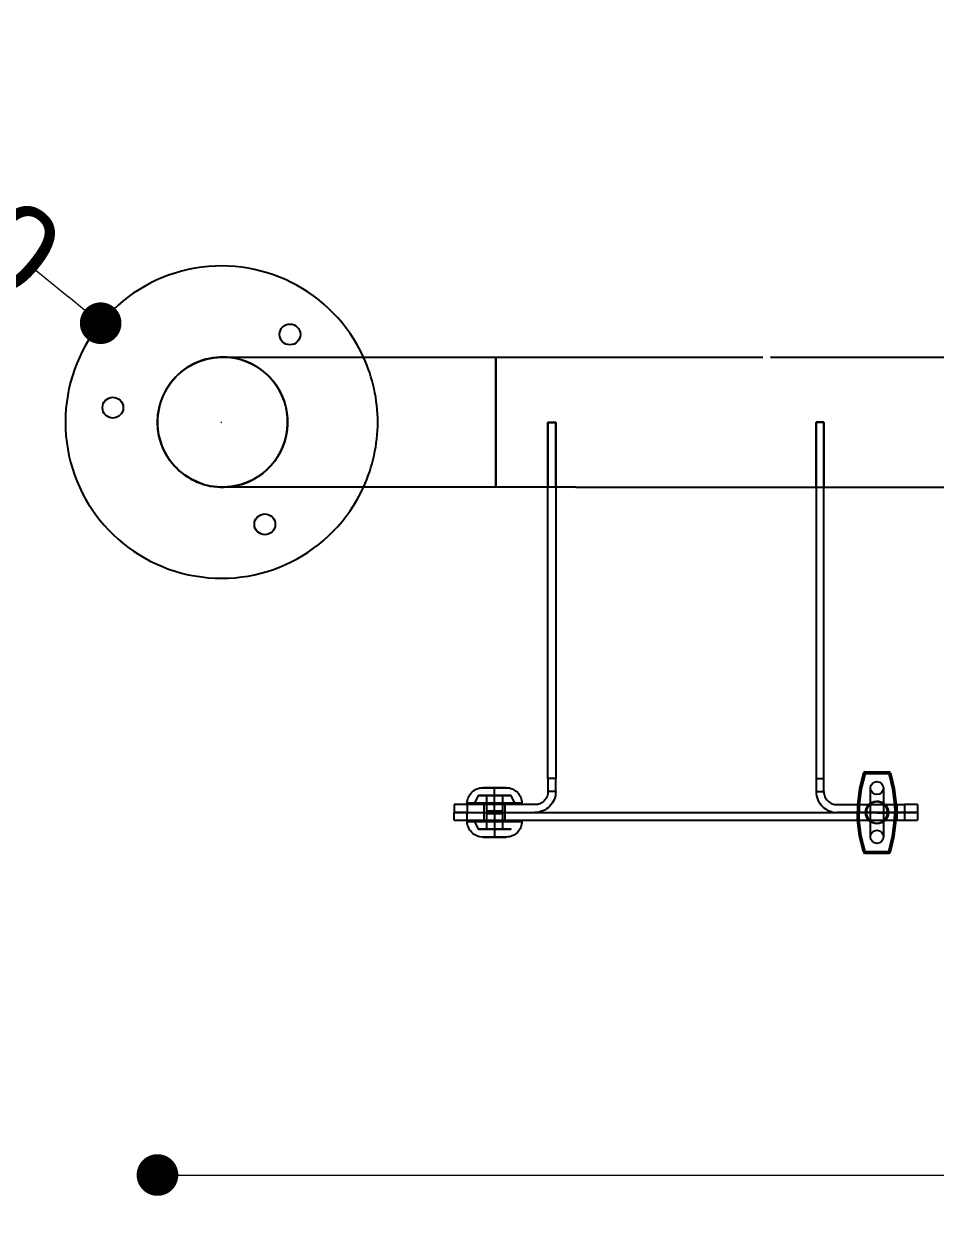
# Model space of a CAD drawing. Header units: millimetres. Extents: x 10366 to 13995, y 24552 to 29685.
# Drawn here: x 10944.5 to 11294.7, y 28548.8 to 29014 of the extents above; entities that cross this region are included whole.
import ezdxf

# ---------------------------------------------------------------- set-up
doc = ezdxf.new("R2010")
doc.units = ezdxf.units.MM
doc.header["$LTSCALE"] = 3
for name, color, linetype in [('Cyan', 120, 'Continuous'), ('Default', 7, 'Continuous'), ('Green', 3, 'Continuous'), ('Hidden_lines', 7, 'Continuous'), ('Red', 1, 'Continuous')]:
    doc.layers.add(name, color=color, linetype=linetype)
doc.styles.get("Standard").update_dxf_attribs({"font": 'arial.ttf'})
doc.dimstyles.new('MATEUSZ', dxfattribs={"dimtxt": 35, "dimasz": 16, "dimexe": 0.18, "dimexo": 0.0625, "dimgap": 0.09, "dimtad": 0, "dimdec": 0, "dimdsep": 46, "dimtxsty": 'Standard', "dimblk": 'DOT', "dimcen": 0.09, "dimse1": 1, "dimse2": 1, "dimadec": 0, "dimazin": 0, "dimtfac": 1, "dimtdec": 0, "dimtofl": 0, "dimtmove": 0, "dimatfit": 3, "dimfxl": 1, "dimtolj": 1, "dimtzin": 0, "dimlwd": 9, "dimlwe": 9, "dimarcsym": 0})

# ---------------------------------------------------------------- blocks, each defined once
blk = doc.blocks.new('_Dot')
at = {"color": 0, "linetype": 'ByBlock', "lineweight": -2}
blk.add_line((-0.5, 0), (-1, 0), dxfattribs=at)
at = {"color": 0, "linetype": 'ByBlock', "const_width": 0.5}
blk.add_lwpolyline([(-0.25, 0, 1), (0.25, 0, 1)], format="xyb", close=True, dxfattribs=at)
blk = doc.blocks.new('*D19')
at = {"color": 0, "lineweight": 9, "transparency": 16777216}
for p, q in [((11011.69, 28571.75), (12073.1, 28571.75)), ((13239.69, 28571.75), (12178.28, 28571.75))]:
    blk.add_line(p, q, dxfattribs=at)
at = {"layer": 'Defpoints', "color": 0, "transparency": 16777216}
for p in [(10995.69, 28861.08), (13255.69, 28861.08), (13255.69, 28571.75)]:
    blk.add_point(p, dxfattribs=at)
at = {"color": 0, "lineweight": 9, "transparency": 16777216, "xscale": 16, "yscale": 16, "zscale": 16, "rotation": 180}
blk.add_blockref('_Dot', (10995.69, 28571.75), dxfattribs=at)
at = {"color": 0, "lineweight": 9, "transparency": 16777216, "xscale": 16, "yscale": 16, "zscale": 16}
blk.add_blockref('_Dot', (13255.69, 28571.75), dxfattribs=at)
at = {"color": 0, "transparency": 16777216, "insert": (12125.69, 28571.75), "char_height": 35, "attachment_point": 5}
blk.add_mtext('\\A1;2260', dxfattribs=at)
blk = doc.blocks.new('*D23')
at = {"color": 0, "lineweight": 9, "transparency": 16777216}
for p, q in [((10949.11, 28919.36), (10961.49, 28909.22)), ((11020.21, 28861.08), (11020.39, 28861.08)), ((11020.3, 28860.99), (11020.3, 28861.17))]:
    blk.add_line(p, q, dxfattribs=at)
at = {"layer": 'Defpoints', "color": 0, "transparency": 16777216}
for p in [(10973.87, 28899.09), (11066.73, 28823.08)]:
    blk.add_point(p, dxfattribs=at)
at = {"color": 0, "lineweight": 9, "transparency": 16777216, "xscale": 16, "yscale": 16, "zscale": 16, "rotation": 320.6984808344102}
blk.add_blockref('_Dot', (10973.87, 28899.09), dxfattribs=at)
at = {"color": 0, "transparency": 16777216, "insert": (10904.43, 28955.93), "char_height": 35, "attachment_point": 5, "rotation": 320.6985}
blk.add_mtext('\\A1;∅120', dxfattribs=at)

msp = doc.modelspace()

# ---------------------------------------------------------------- linework, layer by layer
at = {"layer": 'Cyan', "color": 0}
for p, q in [((11267.52, 28726.71), (11276.61, 28726.71)), ((11267.52, 28726.08), (11276.61, 28726.08)), ((11267.52, 28696.08), (11276.61, 28696.08)), ((11267.52, 28695.46), (11276.61, 28695.46))]:
    msp.add_line(p, q, dxfattribs=at)
for points in [[(11266.93, 28726.27, 0), (11265.41, 28720.25, 0), (11264.66, 28714.08, 0)], [(11267.52, 28726.08, 0), (11266.03, 28720.15, 0), (11265.28, 28714.08, 0)], [(11267.52, 28726.08, 0), (11267.1, 28726.22, 0), (11266.97, 28726.26, 0), (11266.94, 28726.27, 0), (11266.93, 28726.27, 0), (11266.93, 28726.27, 0), (11266.93, 28726.27, 0), (11266.93, 28726.27, 0), (11266.93, 28726.27, 0), (11266.93, 28726.27, 0), (11266.93, 28726.27, 0), (11266.93, 28726.27, 0), (11266.93, 28726.27, 0), (11266.93, 28726.27, 0), (11266.93, 28726.27, 0), (11266.93, 28726.27, 0), (11266.93, 28726.27, 0), (11266.93, 28726.27, 0), (11266.93, 28726.27, 0)], [(11267.52, 28726.71, 0), (11267.52, 28726.71, 0), (11267.52, 28726.71, 0), (11267.52, 28726.71, 0), (11267.52, 28726.71, 0), (11267.52, 28726.71, 0), (11267.52, 28726.71, 0), (11267.52, 28726.71, 0), (11267.52, 28726.71, 0), (11267.52, 28726.71, 0), (11267.52, 28726.71, 0), (11267.52, 28726.71, 0), (11267.52, 28726.71, 0), (11267.52, 28726.7, 0), (11267.52, 28726.69, 0), (11267.52, 28726.63, 0), (11267.52, 28726.08, 0)], [(11276.61, 28726.08, 0), (11276.61, 28726.71, 0)], [(11277.21, 28726.27, 0), (11277.21, 28726.27, 0), (11277.21, 28726.27, 0), (11277.21, 28726.27, 0), (11277.21, 28726.27, 0), (11277.21, 28726.27, 0), (11277.21, 28726.27, 0), (11277.21, 28726.27, 0), (11277.21, 28726.27, 0), (11277.21, 28726.27, 0), (11277.21, 28726.27, 0), (11277.21, 28726.27, 0), (11277.21, 28726.27, 0), (11277.21, 28726.27, 0), (11277.2, 28726.27, 0), (11277.19, 28726.27, 0), (11277.13, 28726.25, 0), (11276.61, 28726.08, 0)], [(11276.61, 28726.08, 0), (11278.1, 28720.15, 0), (11278.85, 28714.08, 0)], [(11277.21, 28726.27, 0), (11278.72, 28720.25, 0), (11279.48, 28714.08, 0)], [(11266.93, 28695.89, 0), (11265.41, 28701.92, 0), (11264.66, 28708.08, 0)], [(11267.52, 28696.08, 0), (11266.03, 28702.02, 0), (11265.28, 28708.08, 0)], [(11276.61, 28696.08, 0), (11278.1, 28702.02, 0), (11278.85, 28708.08, 0)], [(11277.21, 28695.89, 0), (11278.72, 28701.92, 0), (11279.48, 28708.08, 0)], [(11266.93, 28695.89, 0), (11266.93, 28695.89, 0), (11266.93, 28695.89, 0), (11266.93, 28695.89, 0), (11266.93, 28695.89, 0), (11266.93, 28695.89, 0), (11266.93, 28695.89, 0), (11266.93, 28695.89, 0), (11266.93, 28695.89, 0), (11266.93, 28695.89, 0), (11266.93, 28695.89, 0), (11266.93, 28695.89, 0), (11266.93, 28695.89, 0), (11266.93, 28695.89, 0), (11266.93, 28695.89, 0), (11266.94, 28695.9, 0), (11267, 28695.92, 0), (11267.52, 28696.08, 0)], [(11267.52, 28696.08, 0), (11267.52, 28695.64, 0), (11267.52, 28695.5, 0), (11267.52, 28695.47, 0), (11267.52, 28695.46, 0), (11267.52, 28695.46, 0), (11267.52, 28695.46, 0), (11267.52, 28695.46, 0), (11267.52, 28695.46, 0), (11267.52, 28695.46, 0), (11267.52, 28695.46, 0), (11267.52, 28695.46, 0), (11267.52, 28695.46, 0), (11267.52, 28695.46, 0), (11267.52, 28695.46, 0), (11267.52, 28695.46, 0), (11267.52, 28695.46, 0), (11267.52, 28695.46, 0), (11267.52, 28695.46, 0)], [(11276.61, 28696.08, 0), (11277.03, 28695.95, 0), (11277.17, 28695.91, 0), (11277.2, 28695.9, 0), (11277.2, 28695.89, 0), (11277.21, 28695.89, 0), (11277.21, 28695.89, 0), (11277.21, 28695.89, 0), (11277.21, 28695.89, 0), (11277.21, 28695.89, 0), (11277.21, 28695.89, 0), (11277.21, 28695.89, 0), (11277.21, 28695.89, 0), (11277.21, 28695.89, 0), (11277.21, 28695.89, 0), (11277.21, 28695.89, 0), (11277.21, 28695.89, 0), (11277.21, 28695.89, 0), (11277.21, 28695.89, 0)], [(11276.61, 28695.46, 0), (11276.61, 28695.46, 0), (11276.61, 28695.46, 0), (11276.61, 28695.46, 0), (11276.61, 28695.46, 0), (11276.61, 28695.46, 0), (11276.61, 28695.46, 0), (11276.61, 28695.46, 0), (11276.61, 28695.46, 0), (11276.61, 28695.46, 0), (11276.61, 28695.46, 0), (11276.61, 28695.46, 0), (11276.61, 28695.46, 0), (11276.61, 28695.46, 0), (11276.61, 28695.48, 0), (11276.61, 28695.54, 0), (11276.61, 28696.08, 0)]]:
    msp.add_polyline3d(points, dxfattribs=at)
for centre, start, end in [((11267.52, 28726.08), 90, 162.343), ((11276.61, 28726.08), 17.657, 90), ((11267.52, 28696.08), 197.657, 270), ((11276.61, 28696.08), 270, 342.343)]:
    msp.add_arc(centre, 0.625, start, end, dxfattribs=at)
at = {"layer": 'Default', "color": 0}
for p, q in [((11125.69, 28886.08), (11135.93, 28886.08)), ((11135.93, 28886.08), (11228.21, 28886.08)), ((11231.21, 28886.08), (11537.21, 28886.08)), ((11145.69, 28861.08), (11148.69, 28861.08)), ((11145.69, 28724.1), (11145.69, 28860.88)), ((11145.69, 28860.88), (11148.69, 28860.88)), ((11146.97, 28860.88), (11148.69, 28860.88)), ((11148.69, 28860.88), (11148.69, 28724.1)), ((11251.69, 28861.08), (11248.69, 28861.08)), ((11248.69, 28860.88), (11248.69, 28724.1)), ((11251.69, 28860.88), (11248.69, 28860.88)), ((11249.71, 28860.88), (11248.69, 28860.88)), ((11251.69, 28860.88), (11250.33, 28860.88)), ((11251.69, 28724.1), (11251.69, 28860.88)), ((11145.69, 28836.08), (11125.69, 28836.08)), ((11156.41, 28836.08), (11148.69, 28836.08)), ((11156.41, 28836.08), (11248.69, 28836.08)), ((11251.69, 28836.08), (11557.69, 28836.08)), ((11148.69, 28724.1), (11145.69, 28724.1)), ((11248.69, 28724.1), (11251.69, 28724.1)), ((11148.69, 28719.1), (11145.69, 28719.1)), ((11248.69, 28719.1), (11251.69, 28719.1)), ((11109.69, 28714.08), (11109.69, 28711.08)), ((11140.67, 28714.08), (11114.69, 28714.08)), ((11114.69, 28714.08), (11114.69, 28711.08)), ((11256.71, 28714.08), (11282.69, 28714.08)), ((11282.69, 28714.08), (11282.69, 28711.08)), ((11287.69, 28714.08), (11287.69, 28711.08)), ((11109.69, 28708.08), (11109.69, 28711.08)), ((11114.69, 28711.08), (11282.69, 28711.08)), ((11114.69, 28708.08), (11114.69, 28711.08)), ((11114.69, 28711.08), (11140.67, 28711.08)), ((11282.69, 28711.08), (11256.71, 28711.08)), ((11282.69, 28711.08), (11282.69, 28708.08)), ((11287.69, 28711.08), (11287.69, 28708.08)), ((11114.69, 28708.08), (11282.69, 28708.08))]:
    msp.add_line(p, q, dxfattribs=at)
for points in [[(10995.69, 28861.08, 0), (10995.85, 28863.84, 0), (10996.3, 28866.55, 0), (10997.05, 28869.21, 0), (10998.09, 28871.76, 0), (10999.4, 28874.18, 0), (11000.97, 28876.45, 0), (11002.79, 28878.53, 0), (11004.81, 28880.39, 0), (11007.04, 28882.02, 0), (11009.42, 28883.4, 0), (11011.95, 28884.5, 0), (11014.58, 28885.32, 0), (11017.29, 28885.85, 0), (11020.03, 28886.07, 0), (11022.79, 28886, 0), (11025.52, 28885.61, 0)], [(11020.69, 28886.08, 0), (11020.7, 28886.08, 0), (11020.71, 28886.08, 0), (11020.78, 28886.08, 0), (11021.11, 28886.08, 0), (11022.51, 28886.08, 0), (11037.73, 28886.08, 0), (11125.69, 28886.08, 0)], [(11125.69, 28886.08, 0), (11125.69, 28886.08, 0), (11125.69, 28886.08, 0), (11125.69, 28886.08, 0), (11125.69, 28886.08, 0), (11125.69, 28886.08, 0), (11125.69, 28886.08, 0), (11125.69, 28886.08, 0), (11125.69, 28886.08, 0), (11125.69, 28886.08, 0), (11125.69, 28886.08, 0), (11125.69, 28886.08, 0), (11125.69, 28886.07, 0), (11125.69, 28886.04, 0), (11125.69, 28885.91, 0), (11125.69, 28885.35, 0), (11125.69, 28883, 0), (11125.69, 28861.08, 0)], [(11023.91, 28836.29, 0), (11021.26, 28836.09, 0), (11018.61, 28836.17, 0), (11015.98, 28836.53, 0), (11013.4, 28837.17, 0), (11010.91, 28838.08, 0), (11008.52, 28839.25, 0), (11006.28, 28840.66, 0), (11004.19, 28842.3, 0), (11002.29, 28844.16, 0), (11000.6, 28846.21, 0), (10999.14, 28848.42, 0), (10997.92, 28850.78, 0), (10996.95, 28853.25, 0), (10996.26, 28855.81, 0), (10995.84, 28858.43, 0), (10995.69, 28861.08, 0)], [(11125.69, 28861.08, 0), (11125.69, 28836.08, 0)], [(11145.69, 28836.08, 0), (11145.69, 28836.08, 0), (11145.69, 28836.08, 0), (11145.69, 28836.08, 0), (11145.69, 28836.08, 0), (11145.69, 28836.08, 0), (11145.69, 28836.08, 0), (11145.69, 28836.08, 0), (11145.69, 28836.08, 0), (11145.69, 28836.08, 0), (11145.69, 28836.09, 0), (11145.69, 28836.1, 0), (11145.69, 28836.13, 0), (11145.69, 28836.53, 0), (11145.69, 28838.49, 0), (11145.69, 28860.88, 0)], [(11148.69, 28860.88, 0), (11148.69, 28836.08, 0)], [(11248.69, 28860.88, 0), (11248.69, 28836.08, 0)], [(11251.69, 28836.08, 0), (11251.69, 28836.08, 0), (11251.69, 28836.08, 0), (11251.69, 28836.08, 0), (11251.69, 28836.08, 0), (11251.69, 28836.08, 0), (11251.69, 28836.08, 0), (11251.69, 28836.08, 0), (11251.69, 28836.08, 0), (11251.69, 28836.08, 0), (11251.69, 28836.09, 0), (11251.69, 28836.1, 0), (11251.69, 28836.13, 0), (11251.69, 28836.53, 0), (11251.69, 28838.49, 0), (11251.69, 28860.88, 0)], [(11125.69, 28836.08, 0), (11020.69, 28836.08, 0)], [(11145.69, 28724.1, 0), (11145.69, 28719.1, 0)], [(11148.69, 28719.1, 0), (11148.69, 28719.1, 0), (11148.69, 28719.1, 0), (11148.69, 28719.1, 0), (11148.69, 28719.1, 0), (11148.69, 28719.1, 0), (11148.69, 28719.1, 0), (11148.69, 28719.1, 0), (11148.69, 28719.1, 0), (11148.69, 28719.1, 0), (11148.69, 28719.1, 0), (11148.69, 28719.1, 0), (11148.69, 28719.11, 0), (11148.69, 28719.11, 0), (11148.69, 28719.14, 0), (11148.69, 28719.25, 0), (11148.69, 28719.72, 0), (11148.69, 28724.1, 0)], [(11248.69, 28724.1, 0), (11248.69, 28719.1, 0)], [(11251.69, 28719.1, 0), (11251.69, 28719.1, 0), (11251.69, 28719.1, 0), (11251.69, 28719.1, 0), (11251.69, 28719.1, 0), (11251.69, 28719.1, 0), (11251.69, 28719.1, 0), (11251.69, 28719.1, 0), (11251.69, 28719.1, 0), (11251.69, 28719.1, 0), (11251.69, 28719.1, 0), (11251.69, 28719.1, 0), (11251.69, 28719.11, 0), (11251.69, 28719.11, 0), (11251.69, 28719.14, 0), (11251.69, 28719.25, 0), (11251.69, 28719.72, 0), (11251.69, 28724.1, 0)], [(11148.69, 28719.1, 0), (11148.65, 28718.3, 0), (11148.54, 28717.51, 0), (11148.34, 28716.74, 0), (11148.07, 28715.99, 0), (11147.72, 28715.28, 0), (11147.31, 28714.6, 0), (11146.84, 28713.97, 0), (11146.3, 28713.39, 0), (11145.72, 28712.87, 0), (11145.09, 28712.41, 0), (11144.41, 28712.01, 0), (11143.7, 28711.68, 0), (11142.97, 28711.42, 0), (11142.22, 28711.23, 0), (11141.45, 28711.12, 0), (11140.67, 28711.08, 0)], [(11145.69, 28719.1, 0), (11145.67, 28718.6, 0), (11145.59, 28718.1, 0), (11145.47, 28717.61, 0), (11145.29, 28717.14, 0), (11145.08, 28716.69, 0), (11144.82, 28716.27, 0), (11144.52, 28715.88, 0), (11144.18, 28715.51, 0), (11143.82, 28715.19, 0), (11143.42, 28714.9, 0), (11143, 28714.65, 0), (11142.56, 28714.45, 0), (11142.1, 28714.29, 0), (11141.63, 28714.18, 0), (11141.16, 28714.11, 0), (11140.67, 28714.08, 0)], [(11248.69, 28719.1, 0), (11248.73, 28718.3, 0), (11248.85, 28717.51, 0), (11249.05, 28716.74, 0), (11249.32, 28715.99, 0), (11249.67, 28715.28, 0), (11250.08, 28714.6, 0), (11250.55, 28713.97, 0), (11251.09, 28713.39, 0), (11251.67, 28712.87, 0), (11252.3, 28712.41, 0), (11252.98, 28712.01, 0), (11253.68, 28711.68, 0), (11254.42, 28711.42, 0), (11255.17, 28711.23, 0), (11255.94, 28711.12, 0), (11256.71, 28711.08, 0)], [(11251.69, 28719.1, 0), (11251.72, 28718.6, 0), (11251.8, 28718.1, 0), (11251.92, 28717.61, 0), (11252.09, 28717.14, 0), (11252.31, 28716.69, 0), (11252.57, 28716.27, 0), (11252.87, 28715.88, 0), (11253.21, 28715.51, 0), (11253.57, 28715.19, 0), (11253.97, 28714.9, 0), (11254.39, 28714.65, 0), (11254.83, 28714.45, 0), (11255.29, 28714.29, 0), (11255.76, 28714.18, 0), (11256.23, 28714.11, 0), (11256.71, 28714.08, 0)], [(11114.69, 28714.08, 0), (11109.69, 28714.08, 0)], [(11287.69, 28714.08, 0), (11287.69, 28714.08, 0), (11287.69, 28714.08, 0), (11287.69, 28714.08, 0), (11287.69, 28714.08, 0), (11287.69, 28714.08, 0), (11287.69, 28714.08, 0), (11287.69, 28714.08, 0), (11287.69, 28714.08, 0), (11287.69, 28714.08, 0), (11287.69, 28714.08, 0), (11287.69, 28714.08, 0), (11287.69, 28714.08, 0), (11287.69, 28714.08, 0), (11287.66, 28714.08, 0), (11287.55, 28714.08, 0), (11287.08, 28714.08, 0), (11282.69, 28714.08, 0)], [(11114.69, 28711.08, 0), (11111.16, 28711.08, 0), (11110.05, 28711.08, 0), (11109.78, 28711.08, 0), (11109.71, 28711.08, 0), (11109.7, 28711.08, 0), (11109.7, 28711.08, 0), (11109.7, 28711.08, 0), (11109.69, 28711.08, 0), (11109.69, 28711.08, 0), (11109.69, 28711.08, 0), (11109.69, 28711.08, 0), (11109.69, 28711.08, 0), (11109.69, 28711.08, 0), (11109.69, 28711.08, 0), (11109.69, 28711.08, 0), (11109.69, 28711.08, 0), (11109.69, 28711.08, 0), (11109.69, 28711.08, 0)], [(11109.69, 28711.08, 0), (11109.69, 28711.08, 0), (11109.69, 28711.08, 0), (11109.69, 28711.08, 0), (11109.69, 28711.08, 0), (11109.69, 28711.08, 0), (11109.69, 28711.08, 0), (11109.69, 28711.08, 0), (11109.69, 28711.08, 0), (11109.69, 28711.08, 0), (11109.69, 28711.08, 0), (11109.7, 28711.08, 0), (11109.7, 28711.08, 0), (11109.7, 28711.08, 0), (11109.73, 28711.08, 0), (11109.84, 28711.08, 0), (11110.31, 28711.08, 0), (11114.69, 28711.08, 0)], [(11287.69, 28711.08, 0), (11287.69, 28711.08, 0), (11287.69, 28711.08, 0), (11287.69, 28711.08, 0), (11287.69, 28711.08, 0), (11287.69, 28711.08, 0), (11287.69, 28711.08, 0), (11287.69, 28711.08, 0), (11287.69, 28711.08, 0), (11287.69, 28711.08, 0), (11287.69, 28711.08, 0), (11287.69, 28711.08, 0), (11287.69, 28711.08, 0), (11287.69, 28711.08, 0), (11287.66, 28711.08, 0), (11287.55, 28711.08, 0), (11287.08, 28711.08, 0), (11282.69, 28711.08, 0)], [(11282.69, 28711.08, 0), (11287.69, 28711.08, 0)], [(11109.69, 28708.08, 0), (11109.69, 28708.08, 0), (11109.69, 28708.08, 0), (11109.69, 28708.08, 0), (11109.69, 28708.08, 0), (11109.69, 28708.08, 0), (11109.69, 28708.08, 0), (11109.69, 28708.08, 0), (11109.69, 28708.08, 0), (11109.69, 28708.08, 0), (11109.69, 28708.08, 0), (11109.7, 28708.08, 0), (11109.7, 28708.08, 0), (11109.7, 28708.08, 0), (11109.73, 28708.08, 0), (11109.84, 28708.08, 0), (11110.31, 28708.08, 0), (11114.69, 28708.08, 0)], [(11282.69, 28708.08, 0), (11286.23, 28708.08, 0), (11287.34, 28708.08, 0), (11287.61, 28708.08, 0), (11287.67, 28708.08, 0), (11287.69, 28708.08, 0), (11287.69, 28708.08, 0), (11287.69, 28708.08, 0), (11287.69, 28708.08, 0), (11287.69, 28708.08, 0), (11287.69, 28708.08, 0), (11287.69, 28708.08, 0), (11287.69, 28708.08, 0), (11287.69, 28708.08, 0), (11287.69, 28708.08, 0), (11287.69, 28708.08, 0), (11287.69, 28708.08, 0), (11287.69, 28708.08, 0), (11287.69, 28708.08, 0)]]:
    msp.add_polyline3d(points, dxfattribs=at)
for centre in [(11046.58, 28894.79), (10978.56, 28866.65), (11036.94, 28821.81)]:
    msp.add_circle(centre, 4, dxfattribs=at)
for centre, radius, start, end in [((11020.3, 28861.08), 60, 24.6243, 335.3757), ((11020.69, 28861.08), 25, 79.7094, 180), ((11020.69, 28861.08), 25, 180, 277.4802)]:
    msp.add_arc(centre, radius, start, end, dxfattribs=at)
at = {"layer": 'Green', "color": 0}
for points in [[(11269.57, 28714.08, 0), (11269.57, 28720.46, 0)], [(11274.57, 28720.46, 0), (11274.57, 28720.46, 0), (11274.57, 28720.46, 0), (11274.57, 28720.45, 0), (11274.57, 28720.43, 0), (11274.57, 28720.19, 0), (11274.57, 28719.08, 0), (11274.57, 28714.08, 0)], [(11269.57, 28701.71, 0), (11269.57, 28701.71, 0), (11269.57, 28701.71, 0), (11269.57, 28701.72, 0), (11269.57, 28701.74, 0), (11269.57, 28701.97, 0), (11269.57, 28703.08, 0), (11269.57, 28708.08, 0)], [(11274.57, 28708.08, 0), (11274.57, 28701.71, 0)]]:
    msp.add_polyline3d(points, dxfattribs=at)
for centre in [(11272.07, 28720.46), (11272.07, 28701.71)]:
    msp.add_circle(centre, 2.5, dxfattribs=at)
at = {"layer": 'Hidden_lines', "color": 0}
for p, q in [((11145.69, 28860.88), (11146.97, 28860.88)), ((11148.69, 28836.08), (11145.69, 28836.08)), ((11148.69, 28836.08), (11145.69, 28836.08)), ((11248.69, 28836.08), (11251.69, 28836.08)), ((11248.69, 28836.08), (11251.69, 28836.08)), ((11117.55, 28714.6), (11118.95, 28717.6)), ((11121.18, 28711.08), (11121.18, 28714.08)), ((11122.18, 28714.6), (11122.18, 28717.6)), ((11122.18, 28711.6), (11122.18, 28714.08)), ((11125.18, 28714.6), (11125.18, 28717.6)), ((11125.18, 28711.6), (11125.18, 28714.08)), ((11128.18, 28717.6), (11128.18, 28714.08)), ((11128.18, 28714.08), (11128.18, 28711.6)), ((11129.18, 28714.08), (11129.18, 28711.08)), ((11131.42, 28717.6), (11132.82, 28714.6)), ((11264.7, 28711.08), (11264.7, 28714.08)), ((11279.7, 28714.08), (11279.7, 28711.08)), ((11121.18, 28708.08), (11121.18, 28711.08)), ((11122.18, 28708.41), (11122.18, 28710.63)), ((11125.18, 28710.63), (11125.18, 28708.08)), ((11128.18, 28710.63), (11128.18, 28708.08)), ((11129.18, 28711.08), (11129.18, 28708.08)), ((11264.7, 28708.08), (11264.7, 28711.08)), ((11272, 28710.85), (11272, 28711.32)), ((11276.22, 28710.85), (11272.07, 28710.85)), ((11279.7, 28711.08), (11279.7, 28708.08)), ((11118.95, 28704.63), (11117.55, 28707.63)), ((11122.18, 28704.63), (11122.18, 28708.08)), ((11125.18, 28707.63), (11125.18, 28704.63)), ((11128.18, 28707.63), (11128.18, 28704.63)), ((11131.51, 28704.81), (11131.42, 28704.63))]:
    msp.add_line(p, q, dxfattribs=at)
for points in [[(11025.52, 28885.61, 0), (11027.66, 28885.09, 0), (11029.74, 28884.39, 0), (11031.76, 28883.5, 0), (11033.69, 28882.44, 0), (11035.52, 28881.22, 0), (11037.23, 28879.83, 0), (11038.81, 28878.31, 0), (11040.26, 28876.65, 0), (11041.55, 28874.87, 0), (11042.68, 28872.98, 0), (11043.64, 28871, 0), (11044.43, 28868.94, 0), (11045.03, 28866.82, 0), (11045.44, 28864.66, 0), (11045.66, 28862.47, 0), (11045.68, 28860.27, 0), (11045.51, 28858.07, 0), (11045.15, 28855.9, 0), (11044.6, 28853.77, 0), (11043.87, 28851.7, 0), (11042.95, 28849.69, 0), (11041.86, 28847.78, 0), (11040.61, 28845.97, 0), (11039.2, 28844.28, 0), (11037.65, 28842.71, 0), (11035.97, 28841.29, 0), (11034.17, 28840.03, 0), (11032.27, 28838.92, 0), (11030.27, 28837.99, 0), (11028.2, 28837.24, 0), (11026.08, 28836.67, 0), (11023.91, 28836.29, 0)], [(11125.69, 28836.08, 0), (11125.69, 28836.08, 0), (11125.69, 28836.08, 0), (11125.69, 28836.08, 0), (11125.69, 28836.08, 0), (11125.69, 28836.08, 0), (11125.69, 28836.08, 0), (11125.69, 28836.08, 0), (11125.69, 28836.08, 0), (11125.69, 28836.08, 0), (11125.69, 28836.09, 0), (11125.69, 28836.09, 0), (11125.69, 28836.13, 0), (11125.69, 28836.26, 0), (11125.69, 28836.81, 0), (11125.69, 28839.17, 0), (11125.69, 28860.48, 0), (11125.69, 28878.51, 0), (11125.69, 28884.27, 0), (11125.69, 28885.65, 0), (11125.69, 28885.98, 0), (11125.69, 28886.06, 0), (11125.69, 28886.08, 0), (11125.69, 28886.08, 0), (11125.69, 28886.08, 0), (11125.69, 28886.08, 0), (11125.69, 28886.08, 0), (11125.69, 28886.08, 0), (11125.69, 28886.08, 0), (11125.69, 28886.08, 0), (11125.69, 28886.08, 0), (11125.69, 28886.08, 0), (11125.69, 28886.08, 0), (11125.69, 28886.08, 0)], [(11145.69, 28861.08, 0), (11145.69, 28836.08, 0)], [(11148.69, 28836.08, 0), (11148.69, 28836.08, 0), (11148.69, 28836.08, 0), (11148.69, 28836.08, 0), (11148.69, 28836.08, 0), (11148.69, 28836.08, 0), (11148.69, 28836.08, 0), (11148.69, 28836.08, 0), (11148.69, 28836.08, 0), (11148.69, 28836.08, 0), (11148.69, 28836.09, 0), (11148.69, 28836.1, 0), (11148.69, 28836.13, 0), (11148.69, 28836.53, 0), (11148.69, 28838.52, 0), (11148.69, 28861.08, 0)], [(11248.69, 28836.08, 0), (11248.69, 28836.08, 0), (11248.69, 28836.08, 0), (11248.69, 28836.08, 0), (11248.69, 28836.08, 0), (11248.69, 28836.08, 0), (11248.69, 28836.08, 0), (11248.69, 28836.08, 0), (11248.69, 28836.08, 0), (11248.69, 28836.08, 0), (11248.69, 28836.09, 0), (11248.69, 28836.1, 0), (11248.69, 28836.13, 0), (11248.69, 28836.53, 0), (11248.69, 28838.52, 0), (11248.69, 28861.08, 0)], [(11251.69, 28861.08, 0), (11251.69, 28836.08, 0)], [(11264.66, 28714.08, 0), (11264.57, 28711.08, 0)], [(11265.28, 28714.08, 0), (11265.19, 28711.08, 0)], [(11269.57, 28711.08, 0), (11269.57, 28714.08, 0)], [(11274.57, 28714.08, 0), (11274.57, 28711.08, 0)], [(11278.85, 28714.08, 0), (11278.94, 28711.08, 0)], [(11279.48, 28714.08, 0), (11279.57, 28711.08, 0)], [(11264.66, 28708.08, 0), (11264.57, 28711.08, 0)], [(11265.28, 28708.08, 0), (11265.19, 28711.08, 0)], [(11269.57, 28708.08, 0), (11269.57, 28711.08, 0)], [(11274.57, 28711.08, 0), (11274.57, 28708.08, 0)], [(11278.85, 28708.08, 0), (11278.94, 28711.08, 0)], [(11279.48, 28708.08, 0), (11279.57, 28711.08, 0)]]:
    msp.add_polyline3d(points, dxfattribs=at)
for points in [[(11125.18, 28717.6, 0), (11118.95, 28717.6, 0)], [(11125.18, 28717.6, 0), (11131.42, 28717.6, 0)], [(11125.18, 28711.6, 0), (11123.06, 28711.6, 0), (11122.4, 28711.6, 0), (11122.23, 28711.6, 0), (11122.2, 28711.6, 0), (11122.19, 28711.6, 0), (11122.19, 28711.6, 0), (11122.18, 28711.6, 0), (11122.18, 28711.6, 0), (11122.18, 28711.6, 0), (11122.18, 28711.6, 0), (11122.18, 28711.6, 0), (11122.18, 28711.6, 0), (11122.18, 28711.6, 0), (11122.18, 28711.6, 0), (11122.18, 28711.6, 0), (11122.18, 28711.6, 0), (11122.18, 28711.6, 0), (11122.18, 28711.6, 0), (11122.18, 28711.6, 0), (11122.18, 28711.6, 0), (11122.18, 28711.6, 0), (11122.18, 28711.6, 0), (11122.18, 28711.6, 0), (11122.18, 28711.6, 0), (11122.18, 28711.6, 0), (11122.19, 28711.6, 0), (11122.19, 28711.6, 0), (11122.19, 28711.6, 0), (11122.21, 28711.6, 0), (11122.27, 28711.6, 0), (11122.55, 28711.6, 0)], [(11125.18, 28710.63, 0), (11123.06, 28710.63, 0), (11122.4, 28710.63, 0), (11122.23, 28710.63, 0), (11122.2, 28710.63, 0), (11122.19, 28710.63, 0), (11122.19, 28710.63, 0), (11122.18, 28710.63, 0), (11122.18, 28710.63, 0), (11122.18, 28710.63, 0), (11122.18, 28710.63, 0), (11122.18, 28710.63, 0), (11122.18, 28710.63, 0), (11122.18, 28710.63, 0), (11122.18, 28710.63, 0), (11122.18, 28710.63, 0), (11122.18, 28710.63, 0), (11122.18, 28710.63, 0), (11122.18, 28710.63, 0), (11122.18, 28710.63, 0), (11122.18, 28710.63, 0), (11122.18, 28710.63, 0), (11122.18, 28710.63, 0), (11122.18, 28710.63, 0), (11122.18, 28710.63, 0), (11122.18, 28710.63, 0), (11122.19, 28710.63, 0), (11122.19, 28710.63, 0), (11122.19, 28710.63, 0), (11122.21, 28710.63, 0), (11122.27, 28710.63, 0), (11122.55, 28710.63, 0)], [(11125.18, 28711.6, 0), (11127.31, 28711.6, 0), (11127.97, 28711.6, 0), (11128.13, 28711.6, 0), (11128.17, 28711.6, 0), (11128.18, 28711.6, 0), (11128.18, 28711.6, 0), (11128.18, 28711.6, 0), (11128.18, 28711.6, 0), (11128.18, 28711.6, 0), (11128.18, 28711.6, 0), (11128.18, 28711.6, 0), (11128.18, 28711.6, 0), (11128.18, 28711.6, 0), (11128.18, 28711.6, 0), (11128.18, 28711.6, 0), (11128.18, 28711.6, 0), (11128.18, 28711.6, 0), (11128.18, 28711.6, 0), (11128.18, 28711.6, 0), (11128.18, 28711.6, 0), (11128.18, 28711.6, 0), (11128.18, 28711.6, 0), (11128.18, 28711.6, 0), (11128.18, 28711.6, 0), (11128.18, 28711.6, 0), (11128.18, 28711.6, 0), (11128.18, 28711.6, 0), (11128.18, 28711.6, 0), (11128.16, 28711.6, 0), (11128.1, 28711.6, 0), (11127.81, 28711.6, 0)], [(11125.18, 28710.63, 0), (11127.31, 28710.63, 0), (11127.97, 28710.63, 0), (11128.13, 28710.63, 0), (11128.17, 28710.63, 0), (11128.18, 28710.63, 0), (11128.18, 28710.63, 0), (11128.18, 28710.63, 0), (11128.18, 28710.63, 0), (11128.18, 28710.63, 0), (11128.18, 28710.63, 0), (11128.18, 28710.63, 0), (11128.18, 28710.63, 0), (11128.18, 28710.63, 0), (11128.18, 28710.63, 0), (11128.18, 28710.63, 0), (11128.18, 28710.63, 0), (11128.18, 28710.63, 0), (11128.18, 28710.63, 0), (11128.18, 28710.63, 0), (11128.18, 28710.63, 0), (11128.18, 28710.63, 0), (11128.18, 28710.63, 0), (11128.18, 28710.63, 0), (11128.18, 28710.63, 0), (11128.18, 28710.63, 0), (11128.18, 28710.63, 0), (11128.18, 28710.63, 0), (11128.18, 28710.63, 0), (11128.16, 28710.63, 0), (11128.1, 28710.63, 0), (11127.81, 28710.63, 0)], [(11272.07, 28711.08, 0), (11270.3, 28711.08, 0), (11269.74, 28711.08, 0), (11269.61, 28711.08, 0), (11269.58, 28711.08, 0), (11269.57, 28711.08, 0), (11269.57, 28711.08, 0), (11269.57, 28711.08, 0), (11269.57, 28711.08, 0), (11269.57, 28711.08, 0), (11269.57, 28711.08, 0), (11269.57, 28711.08, 0), (11269.57, 28711.08, 0), (11269.57, 28711.08, 0), (11269.57, 28711.08, 0), (11269.57, 28711.08, 0), (11269.57, 28711.08, 0), (11269.57, 28711.08, 0), (11269.57, 28711.08, 0), (11269.57, 28711.08, 0), (11269.57, 28711.08, 0), (11269.57, 28711.08, 0), (11269.57, 28711.08, 0), (11269.57, 28711.08, 0), (11269.57, 28711.08, 0), (11269.57, 28711.08, 0), (11269.57, 28711.08, 0), (11269.58, 28711.08, 0), (11269.64, 28711.08, 0), (11269.87, 28711.08, 0), (11274.19, 28711.08, 0), (11274.56, 28711.08, 0), (11274.57, 28711.08, 0), (11274.57, 28711.08, 0), (11274.57, 28711.08, 0), (11274.57, 28711.08, 0), (11274.57, 28711.08, 0), (11274.57, 28711.08, 0), (11274.57, 28711.08, 0), (11274.57, 28711.08, 0), (11274.57, 28711.08, 0), (11274.57, 28711.08, 0), (11274.57, 28711.08, 0), (11274.57, 28711.08, 0), (11274.57, 28711.08, 0), (11274.57, 28711.08, 0), (11274.57, 28711.08, 0), (11274.57, 28711.08, 0), (11274.57, 28711.08, 0), (11274.56, 28711.08, 0), (11274.56, 28711.08, 0), (11274.55, 28711.08, 0), (11274.49, 28711.08, 0), (11274.26, 28711.08, 0)], [(11125.18, 28704.63, 0), (11118.95, 28704.63, 0)], [(11125.18, 28704.63, 0), (11131.42, 28704.63, 0)]]:
    msp.add_polyline3d(points, close=True, dxfattribs=at)
for radius in [4.35, 4.22]:
    msp.add_circle((11272.07, 28711.08), radius, dxfattribs=at)
for centre, radius, start, end in [((11020.69, 28861.08), 25, 277.4802, 79.7094), ((11020.3, 28861.08), 60, 360, 24.6243), ((11020.3, 28861.08), 60, 335.3757, 0), ((11272.07, 28711.08), 4.22, 4.0666, 270), ((11272.07, 28711.08), 4.1, 4.1288, 270), ((11272.07, 28711.08), 4.1, 270, 355.8712), ((11272.07, 28711.08), 4.22, 270, 355.9334)]:
    msp.add_arc(centre, radius, start, end, dxfattribs=at)
at = {"layer": 'Red', "color": 0}
for points in [[(11114.68, 28714.6, 0), (11114.71, 28715.18, 0), (11114.8, 28715.75, 0), (11114.94, 28716.31, 0), (11115.13, 28716.86, 0), (11115.38, 28717.39, 0), (11115.67, 28717.9, 0), (11116.02, 28718.37, 0), (11116.42, 28718.82, 0), (11116.86, 28719.22, 0), (11117.35, 28719.58, 0), (11117.85, 28719.88, 0), (11118.38, 28720.13, 0), (11118.93, 28720.33, 0), (11119.51, 28720.48, 0), (11120.09, 28720.57, 0), (11120.68, 28720.6, 0)], [(11125.18, 28714.6, 0), (11125.18, 28720.6, 0)], [(11129.68, 28720.6, 0), (11130.86, 28720.48, 0), (11131.44, 28720.33, 0), (11131.99, 28720.13, 0), (11132.52, 28719.88, 0), (11133.02, 28719.58, 0), (11133.51, 28719.22, 0), (11133.95, 28718.82, 0), (11134.35, 28718.37, 0), (11134.69, 28717.9, 0), (11134.99, 28717.39, 0), (11135.24, 28716.86, 0), (11135.43, 28716.31, 0), (11135.57, 28715.75, 0), (11135.66, 28715.18, 0), (11135.68, 28714.6, 0)], [(11120.68, 28701.63, 0), (11119.51, 28701.75, 0), (11118.93, 28701.9, 0), (11118.38, 28702.09, 0), (11117.85, 28702.34, 0), (11117.35, 28702.65, 0), (11116.86, 28703.01, 0), (11116.42, 28703.41, 0), (11116.02, 28703.85, 0), (11115.67, 28704.33, 0), (11115.38, 28704.84, 0), (11115.13, 28705.37, 0), (11114.94, 28705.91, 0), (11114.8, 28706.48, 0), (11114.71, 28707.05, 0), (11114.68, 28707.63, 0)], [(11125.18, 28707.63, 0), (11125.18, 28701.63, 0)], [(11135.68, 28707.63, 0), (11135.66, 28707.05, 0), (11135.57, 28706.48, 0), (11135.43, 28705.91, 0), (11135.24, 28705.37, 0), (11134.99, 28704.84, 0), (11134.69, 28704.33, 0), (11134.35, 28703.85, 0), (11133.95, 28703.41, 0), (11133.51, 28703.01, 0), (11133.02, 28702.65, 0), (11132.52, 28702.34, 0), (11131.99, 28702.09, 0), (11131.44, 28701.9, 0), (11130.86, 28701.75, 0), (11130.27, 28701.66, 0), (11129.68, 28701.63, 0)]]:
    msp.add_polyline3d(points, dxfattribs=at)
for points in [[(11125.18, 28720.6, 0), (11120.68, 28720.6, 0)], [(11125.18, 28720.6, 0), (11129.68, 28720.6, 0)], [(11125.18, 28714.6, 0), (11114.68, 28714.6, 0)], [(11125.18, 28714.6, 0), (11135.68, 28714.6, 0)], [(11125.18, 28707.63, 0), (11114.68, 28707.63, 0)], [(11125.18, 28707.63, 0), (11135.68, 28707.63, 0)], [(11125.18, 28701.63, 0), (11120.68, 28701.63, 0)], [(11125.18, 28701.63, 0), (11129.68, 28701.63, 0)]]:
    msp.add_polyline3d(points, close=True, dxfattribs=at)

# ---------------------------------------------------------------- dimensions: what is measured, and where the dimension line sits
dim = msp.add_diameter_dim_2p(p1=(11066.73, 28823.08), p2=(10973.87, 28899.09), dimstyle='MATEUSZ')
dim.commit()
dim.dimension.update_dxf_attribs({"geometry": '*D23', "text_midpoint": (10904.43, 28955.93)})
dim = msp.add_linear_dim(base=(13255.69, 28571.75), p1=(10995.69, 28861.08), p2=(13255.69, 28861.08), dimstyle='MATEUSZ')
dim.commit()
dim.dimension.update_dxf_attribs({"geometry": '*D19', "text_midpoint": (12125.69, 28571.75)})

doc.saveas('drawing.dxf')
